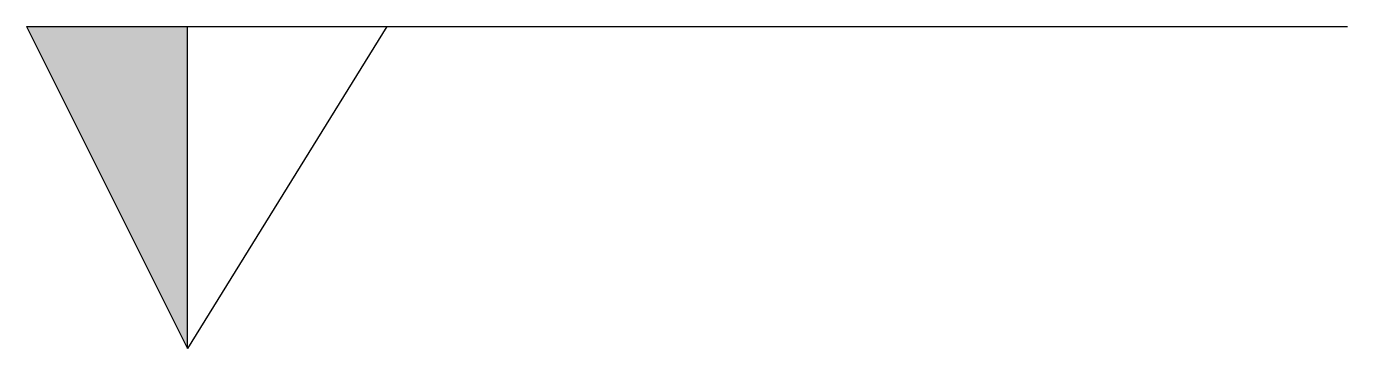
# Model space of a CAD drawing. Header units: millimetres. Extents: x 1154.79 to 1155.89, y -1455.93 to -1455.66.
import ezdxf

# ---------------------------------------------------------------- set-up
doc = ezdxf.new("R2010")
doc.units = ezdxf.units.MM
doc.layers.add('Símbolos_Gráficos', color=1, linetype='Continuous')

msp = doc.modelspace()

# ---------------------------------------------------------------- hatches: boundary and pattern name
at = {"layer": 'Símbolos_Gráficos'}
msp.add_hatch(color=256, dxfattribs=at).paths.add_polyline_path([(1154.9214, -1455.6625), (1154.7872, -1455.6625), (1154.9214, -1455.9308)])

# ---------------------------------------------------------------- linework, layer by layer
at = {"layer": 'Símbolos_Gráficos', "color": 2}
for p, q in [((1154.7872, -1455.6625), (1154.9214, -1455.9308)), ((1154.7872, -1455.6625), (1155.8872, -1455.6625)), ((1155.0872, -1455.6625), (1154.9214, -1455.9308))]:
    msp.add_line(p, q, dxfattribs=at)
at = {"layer": 'Símbolos_Gráficos'}
msp.add_line((1154.9214, -1455.9308), (1154.9214, -1455.6625), dxfattribs=at)

doc.saveas('drawing.dxf')
